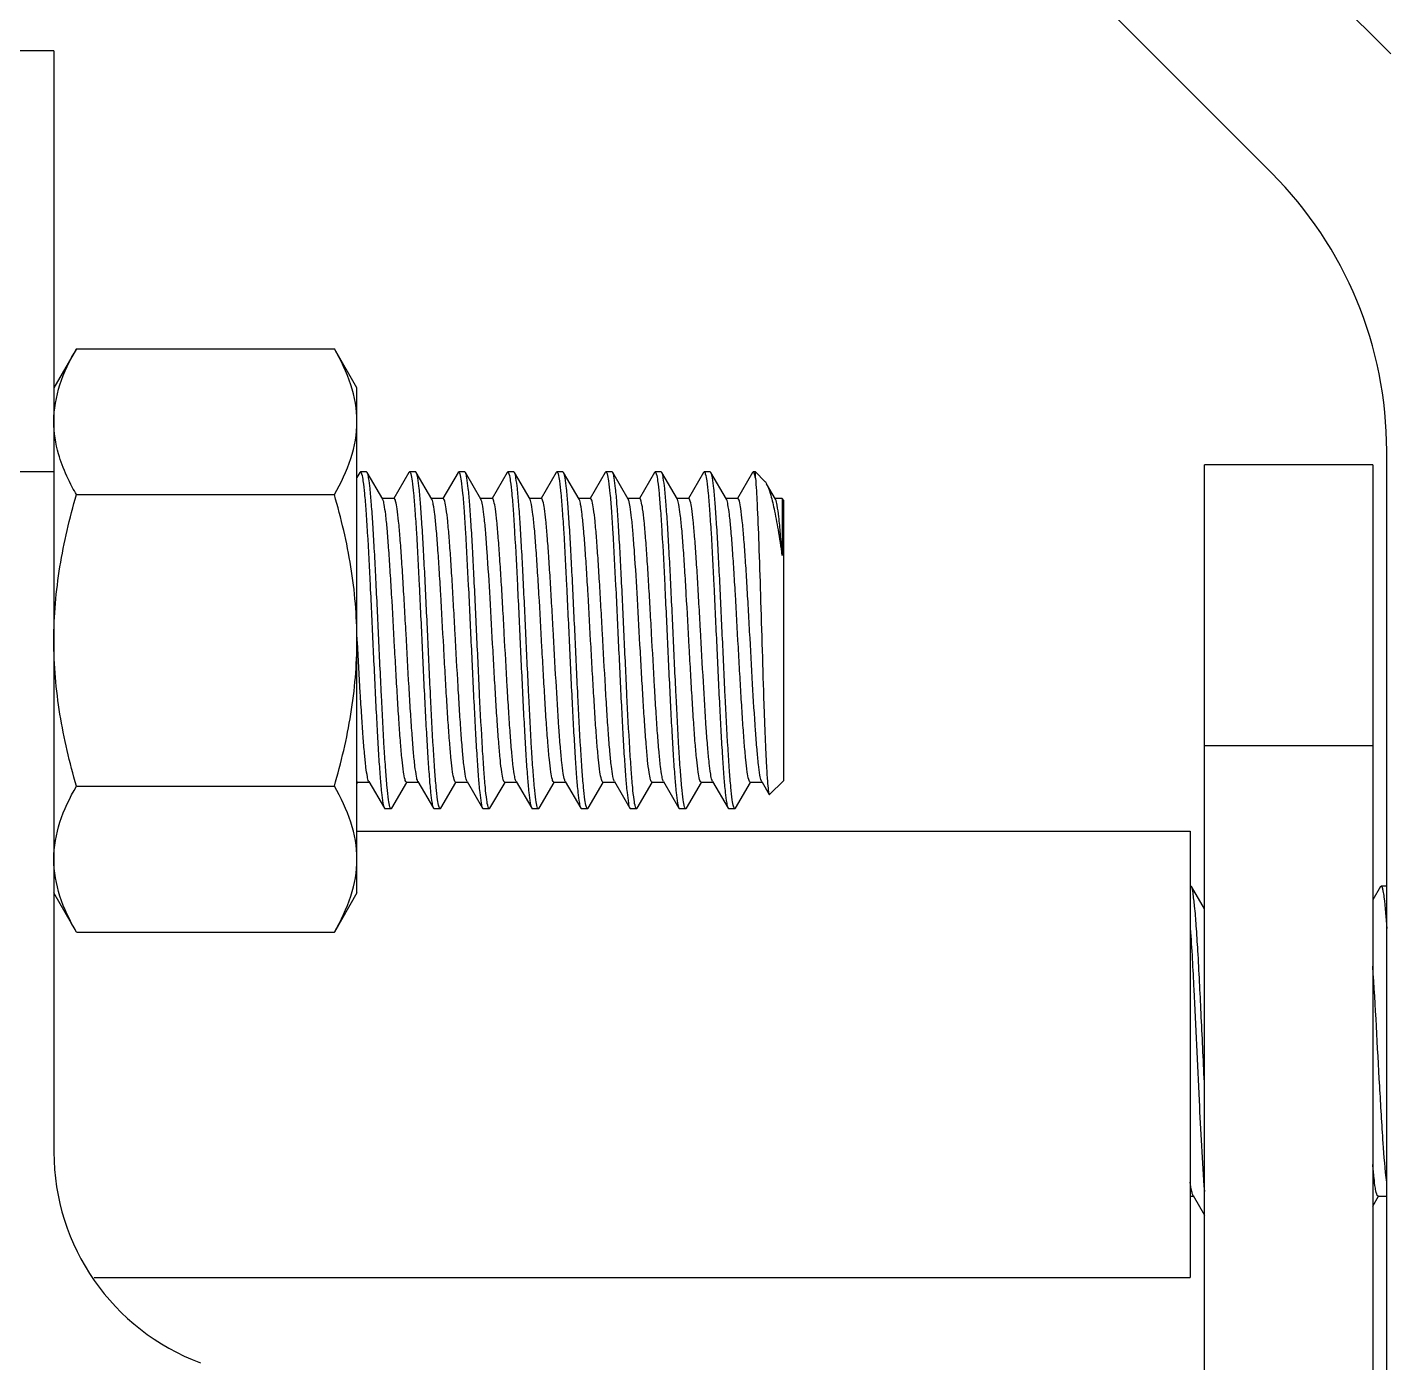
# Model space of a CAD drawing. Extents: x 1382187 to 1725648, y 860327 to 1571294.
# Drawn here: x 1532132 to 1532696, y 1211071 to 1211624 of the extents above; entities that cross this region are included whole.
import ezdxf

# ---------------------------------------------------------------- set-up
doc = ezdxf.new("R2010")
doc.units = 0
doc.header["$LTSCALE"] = 1000
doc.header["$MEASUREMENT"] = 0

msp = doc.modelspace()

# ---------------------------------------------------------------- linework, layer by layer
at = {"linetype": 'Continuous'}
for p, q in [((1532400.28, 1211909.17), (1532696.48, 1211612.96)), ((1532647.2, 1211563.68), (1532350.99, 1211859.89)), ((1532143.07, 1211614.22), (1532073.38, 1211614.22)), ((1532143.07, 1211614.22), (1532143.07, 1211158.53)), ((1532152.41, 1211490.97), (1532143.07, 1211474.8)), ((1532152.41, 1211490.97), (1532259.19, 1211490.97)), ((1532268.53, 1211474.8), (1532259.19, 1211490.97)), ((1532268.53, 1211265.76), (1532268.53, 1211474.8)), ((1532694.83, 1210955.01), (1532694.83, 1211448.69)), ((1532143.07, 1211439.98), (1532073.38, 1211439.98)), ((1532269.71, 1211439.75), (1532268.53, 1211437.7)), ((1532269.71, 1211439.75), (1532269.97, 1211439.98)), ((1532272.51, 1211439.98), (1532269.97, 1211439.98)), ((1532272.51, 1211439.98), (1532269.97, 1211439.98)), ((1532269.97, 1211439.98), (1532270.01, 1211439.97)), ((1532272.77, 1211439.75), (1532272.51, 1211439.98)), ((1532279.19, 1211428.68), (1532272.77, 1211439.75)), ((1532290.04, 1211439.75), (1532283.81, 1211429.01)), ((1532290.04, 1211439.75), (1532290.3, 1211439.98)), ((1532292.84, 1211439.98), (1532290.3, 1211439.98)), ((1532292.84, 1211439.98), (1532290.3, 1211439.98)), ((1532290.3, 1211439.98), (1532290.34, 1211439.97)), ((1532293.1, 1211439.75), (1532292.84, 1211439.98)), ((1532299.52, 1211428.68), (1532293.1, 1211439.75)), ((1532310.37, 1211439.75), (1532304.14, 1211429.01)), ((1532310.37, 1211439.75), (1532310.63, 1211439.98)), ((1532313.17, 1211439.98), (1532310.63, 1211439.98)), ((1532313.17, 1211439.98), (1532310.63, 1211439.98)), ((1532310.63, 1211439.98), (1532310.67, 1211439.97)), ((1532313.43, 1211439.75), (1532313.17, 1211439.98)), ((1532319.85, 1211428.68), (1532313.43, 1211439.75)), ((1532330.7, 1211439.75), (1532324.47, 1211429.01)), ((1532330.7, 1211439.75), (1532330.96, 1211439.98)), ((1532333.5, 1211439.98), (1532330.96, 1211439.98)), ((1532333.5, 1211439.98), (1532330.96, 1211439.98)), ((1532330.96, 1211439.98), (1532330.99, 1211439.97)), ((1532333.76, 1211439.75), (1532333.5, 1211439.98)), ((1532340.18, 1211428.68), (1532333.76, 1211439.75)), ((1532351.02, 1211439.75), (1532344.8, 1211429.01)), ((1532351.02, 1211439.75), (1532351.28, 1211439.98)), ((1532353.82, 1211439.98), (1532351.28, 1211439.98)), ((1532353.82, 1211439.98), (1532351.28, 1211439.98)), ((1532351.28, 1211439.98), (1532351.32, 1211439.97)), ((1532354.08, 1211439.75), (1532353.82, 1211439.98)), ((1532360.5, 1211428.68), (1532354.08, 1211439.75)), ((1532371.35, 1211439.75), (1532365.12, 1211429.01)), ((1532371.35, 1211439.75), (1532371.61, 1211439.98)), ((1532374.15, 1211439.98), (1532371.61, 1211439.98)), ((1532374.15, 1211439.98), (1532371.61, 1211439.98)), ((1532371.61, 1211439.98), (1532371.65, 1211439.97)), ((1532374.41, 1211439.75), (1532374.15, 1211439.98)), ((1532380.83, 1211428.68), (1532374.41, 1211439.75)), ((1532391.68, 1211439.75), (1532385.45, 1211429.01)), ((1532391.68, 1211439.75), (1532391.94, 1211439.98)), ((1532394.48, 1211439.98), (1532391.94, 1211439.98)), ((1532394.48, 1211439.98), (1532391.94, 1211439.98)), ((1532391.94, 1211439.98), (1532391.98, 1211439.97)), ((1532394.74, 1211439.75), (1532394.48, 1211439.98)), ((1532401.16, 1211428.68), (1532394.74, 1211439.75)), ((1532412.01, 1211439.75), (1532405.78, 1211429.01)), ((1532412.01, 1211439.75), (1532412.27, 1211439.98)), ((1532414.81, 1211439.98), (1532412.27, 1211439.98)), ((1532414.81, 1211439.98), (1532412.27, 1211439.98)), ((1532412.27, 1211439.98), (1532412.31, 1211439.97)), ((1532415.07, 1211439.75), (1532414.81, 1211439.98)), ((1532421.49, 1211428.68), (1532415.07, 1211439.75)), ((1532432.34, 1211439.75), (1532426.11, 1211429.01)), ((1532432.6, 1211439.98), (1532432.34, 1211439.75)), ((1532433.47, 1211439.98), (1532432.6, 1211439.98)), ((1532437.41, 1211436.04), (1532433.47, 1211439.98)), ((1532433.47, 1211437.43), (1532433.47, 1211439.98)), ((1532619.33, 1210685.88), (1532619.33, 1211442.88)), ((1532689.02, 1211442.88), (1532619.33, 1211442.88)), ((1532689.02, 1211442.88), (1532689.02, 1210374.21)), ((1532441.82, 1211428.68), (1532438.07, 1211435.14)), ((1532152.41, 1211430.63), (1532259.19, 1211430.63)), ((1532283.93, 1211428.94), (1532279.04, 1211428.94)), ((1532304.26, 1211428.94), (1532299.37, 1211428.94)), ((1532324.58, 1211428.94), (1532319.69, 1211428.94)), ((1532320, 1211428.34), (1532319.85, 1211428.68)), ((1532344.91, 1211428.94), (1532340.02, 1211428.94)), ((1532365.24, 1211428.94), (1532360.35, 1211428.94)), ((1532385.57, 1211428.94), (1532380.68, 1211428.94)), ((1532381.02, 1211428.25), (1532380.83, 1211428.68)), ((1532405.9, 1211428.94), (1532401.01, 1211428.94)), ((1532426.22, 1211428.94), (1532421.33, 1211428.94)), ((1532444.51, 1211428.94), (1532441.66, 1211428.94)), ((1532445.09, 1211428.36), (1532444.51, 1211428.94)), ((1532444.51, 1211428.94), (1532444.51, 1211405.48)), ((1532445.09, 1211428.36), (1532445.09, 1211312.2)), ((1532268.68, 1211370.29), (1532268.53, 1211373.12)), ((1532268.72, 1211369.55), (1532268.68, 1211370.29)), ((1532689.02, 1211326.72), (1532619.33, 1211326.72)), ((1532152.41, 1211309.94), (1532259.19, 1211309.94)), ((1532268.53, 1211311.02), (1532268.83, 1211311.55)), ((1532268.72, 1211311.62), (1532273.61, 1211311.62)), ((1532273.46, 1211311.89), (1532279.88, 1211300.81)), ((1532282.94, 1211300.81), (1532289.16, 1211311.55)), ((1532289.05, 1211311.62), (1532293.94, 1211311.62)), ((1532293.78, 1211311.89), (1532300.2, 1211300.81)), ((1532303.26, 1211300.81), (1532309.49, 1211311.55)), ((1532309.38, 1211311.62), (1532314.27, 1211311.62)), ((1532314.11, 1211311.89), (1532320.53, 1211300.81)), ((1532323.59, 1211300.81), (1532329.82, 1211311.55)), ((1532329.7, 1211311.62), (1532334.59, 1211311.62)), ((1532334.44, 1211311.89), (1532340.86, 1211300.81)), ((1532343.92, 1211300.81), (1532350.15, 1211311.55)), ((1532350.03, 1211311.62), (1532354.92, 1211311.62)), ((1532354.77, 1211311.89), (1532361.19, 1211300.81)), ((1532364.25, 1211300.81), (1532370.47, 1211311.55)), ((1532370.36, 1211311.62), (1532375.25, 1211311.62)), ((1532375.1, 1211311.89), (1532381.52, 1211300.81)), ((1532384.58, 1211300.81), (1532390.8, 1211311.55)), ((1532390.69, 1211311.62), (1532395.58, 1211311.62)), ((1532395.42, 1211311.89), (1532401.84, 1211300.81)), ((1532404.9, 1211300.81), (1532411.13, 1211311.55)), ((1532411.02, 1211311.62), (1532415.91, 1211311.62)), ((1532415.75, 1211311.89), (1532415.57, 1211312.3)), ((1532415.75, 1211311.89), (1532422.17, 1211300.81)), ((1532425.23, 1211300.81), (1532431.46, 1211311.55)), ((1532431.34, 1211311.62), (1532436.23, 1211311.62)), ((1532436.08, 1211311.89), (1532435.98, 1211312.09)), ((1532436.08, 1211311.89), (1532436.23, 1211311.62)), ((1532436.23, 1211311.62), (1532439.18, 1211306.54)), ((1532445.09, 1211312.2), (1532439.36, 1211306.47)), ((1532439.18, 1211306.54), (1532439.36, 1211306.47)), ((1532279.88, 1211300.81), (1532280.14, 1211300.59)), ((1532282.68, 1211300.59), (1532280.14, 1211300.59)), ((1532282.68, 1211300.59), (1532280.14, 1211300.59)), ((1532282.68, 1211300.59), (1532282.64, 1211300.59)), ((1532282.94, 1211300.81), (1532282.68, 1211300.59)), ((1532300.2, 1211300.81), (1532300.46, 1211300.59)), ((1532303, 1211300.59), (1532300.46, 1211300.59)), ((1532303, 1211300.59), (1532300.46, 1211300.59)), ((1532303, 1211300.59), (1532302.97, 1211300.59)), ((1532303.26, 1211300.81), (1532303, 1211300.59)), ((1532320.53, 1211300.81), (1532320.79, 1211300.59)), ((1532323.33, 1211300.59), (1532320.79, 1211300.59)), ((1532323.33, 1211300.59), (1532320.79, 1211300.59)), ((1532323.33, 1211300.59), (1532323.29, 1211300.59)), ((1532323.59, 1211300.81), (1532323.33, 1211300.59)), ((1532340.86, 1211300.81), (1532341.12, 1211300.59)), ((1532343.66, 1211300.59), (1532341.12, 1211300.59)), ((1532343.66, 1211300.59), (1532341.12, 1211300.59)), ((1532343.66, 1211300.59), (1532343.62, 1211300.59)), ((1532343.92, 1211300.81), (1532343.66, 1211300.59)), ((1532361.19, 1211300.81), (1532361.45, 1211300.59)), ((1532363.99, 1211300.59), (1532361.45, 1211300.59)), ((1532363.99, 1211300.59), (1532361.45, 1211300.59)), ((1532363.99, 1211300.59), (1532363.95, 1211300.59)), ((1532364.25, 1211300.81), (1532363.99, 1211300.59)), ((1532381.52, 1211300.81), (1532381.78, 1211300.59)), ((1532384.32, 1211300.59), (1532381.78, 1211300.59)), ((1532384.32, 1211300.59), (1532381.78, 1211300.59)), ((1532384.32, 1211300.59), (1532384.28, 1211300.59)), ((1532384.58, 1211300.81), (1532384.32, 1211300.59)), ((1532401.84, 1211300.81), (1532402.1, 1211300.59)), ((1532404.64, 1211300.59), (1532402.1, 1211300.59)), ((1532404.64, 1211300.59), (1532402.1, 1211300.59)), ((1532404.64, 1211300.59), (1532404.61, 1211300.59)), ((1532404.9, 1211300.81), (1532404.64, 1211300.59)), ((1532422.17, 1211300.81), (1532422.43, 1211300.59)), ((1532424.97, 1211300.59), (1532422.43, 1211300.59)), ((1532424.97, 1211300.59), (1532422.43, 1211300.59)), ((1532424.97, 1211300.59), (1532424.93, 1211300.59)), ((1532425.23, 1211300.81), (1532424.97, 1211300.59)), ((1532268.53, 1211291.29), (1532613.52, 1211291.29)), ((1532613.52, 1211291.29), (1532613.52, 1211106.6)), ((1532152.41, 1211249.59), (1532143.07, 1211265.76)), ((1532268.53, 1211265.76), (1532259.19, 1211249.59)), ((1532613.97, 1211268.42), (1532613.71, 1211268.64)), ((1532619.33, 1211259.18), (1532613.97, 1211268.42)), ((1532692.23, 1211268.42), (1532689.02, 1211262.89)), ((1532692.23, 1211268.42), (1532692.48, 1211268.64)), ((1532695.03, 1211268.64), (1532692.48, 1211268.64)), ((1532695.03, 1211268.64), (1532692.48, 1211268.64)), ((1532152.41, 1211249.59), (1532259.19, 1211249.59)), ((1532613.52, 1211140.28), (1532614.97, 1211140.28)), ((1532614.66, 1211140.55), (1532619.33, 1211132.49)), ((1532689.02, 1211136.21), (1532691.39, 1211140.28)), ((1532691.23, 1211140.28), (1532694.83, 1211140.28)), ((1532159.76, 1211106.6), (1532613.52, 1211106.6))]:
    msp.add_line(p, q, dxfattribs=at)
for centre, radius, start, end in [((1532532.21, 1211448.69), 162.62, 0, 45), ((1532236, 1211158.53), 162.62, 180, 249.6825), ((1532236, 1211158.53), 92.93, 180, 249.6825)]:
    msp.add_arc(centre, radius, start, end, dxfattribs=at)
for points, knots in [([(1532143.07, 1211460.8), (1532143.07, 1211465.95), (1532145, 1211476.61), (1532149.67, 1211486.23), (1532152.41, 1211490.97)], [0, 0, 0, 0, 0.485069, 1, 1, 1, 1]), ([(1532268.53, 1211460.8), (1532268.53, 1211465.95), (1532266.6, 1211476.61), (1532261.92, 1211486.23), (1532259.19, 1211490.97)], [0, 0, 0, 0, 0.485069, 1, 1, 1, 1]), ([(1532146.47, 1211443), (1532145.93, 1211444.46), (1532144.02, 1211450.2), (1532143.07, 1211456.29), (1532143.07, 1211460.8)], [0, 0, 0, 0, 0.255881, 1, 1, 1, 1]), ([(1532259.19, 1211430.63), (1532261.92, 1211435.36), (1532266.6, 1211444.99), (1532268.53, 1211455.65), (1532268.53, 1211460.8)], [0, 0, 0, 0, 0.514931, 1, 1, 1, 1]), ([(1532152.41, 1211430.63), (1532151.82, 1211431.64), (1532149.6, 1211435.64), (1532147.66, 1211439.81), (1532146.47, 1211443)], [0, 0, 0, 0, 0.255395, 1, 1, 1, 1]), ([(1532270.01, 1211439.97), (1532270.05, 1211439.96), (1532270.29, 1211439.78), (1532270.37, 1211439.47), (1532270.44, 1211439.23)], [0, 0, 0, 0, 0.14607, 1, 1, 1, 1]), ([(1532270.44, 1211439.23), (1532270.75, 1211438.27), (1532271.15, 1211435.53), (1532271.72, 1211430.43), (1532272.27, 1211423.32), (1532273.1, 1211410.61), (1532274.05, 1211391.97), (1532275.15, 1211368.08), (1532276.1, 1211347.8), (1532276.9, 1211332.53), (1532277.46, 1211322.7), (1532278.05, 1211314.46), (1532278.56, 1211308.02), (1532279.18, 1211303.73), (1532279.5, 1211301.46), (1532279.88, 1211300.81)], [0, 0, 0, 0, 0.021893, 0.059338, 0.11121, 0.175832, 0.33449, 0.514559, 0.692469, 0.77323, 0.844901, 0.90513, 0.951948, 0.983856, 1, 1, 1, 1]), ([(1532282.2, 1211301.33), (1532281.9, 1211302.29), (1532281.5, 1211305.02), (1532280.93, 1211310.13), (1532280.38, 1211317.23), (1532279.55, 1211329.94), (1532278.6, 1211348.58), (1532277.49, 1211372.47), (1532276.55, 1211392.76), (1532275.75, 1211408.03), (1532275.18, 1211417.86), (1532274.6, 1211426.1), (1532274.08, 1211432.54), (1532273.47, 1211436.83), (1532273.15, 1211439.11), (1532272.77, 1211439.75)], [0, 0, 0, 0, 0.02187, 0.059297, 0.111154, 0.175764, 0.334422, 0.514507, 0.692435, 0.773208, 0.844889, 0.905123, 0.951944, 0.983855, 1, 1, 1, 1]), ([(1532290.34, 1211439.97), (1532290.38, 1211439.96), (1532290.62, 1211439.78), (1532290.69, 1211439.48), (1532290.77, 1211439.24)], [0, 0, 0, 0, 0.146483, 1, 1, 1, 1]), ([(1532290.77, 1211439.24), (1532291.08, 1211438.28), (1532291.48, 1211435.55), (1532292.05, 1211430.45), (1532292.6, 1211423.35), (1532293.42, 1211410.64), (1532294.37, 1211392), (1532295.48, 1211368.11), (1532296.42, 1211347.82), (1532297.22, 1211332.54), (1532297.79, 1211322.71), (1532298.38, 1211314.47), (1532298.89, 1211308.03), (1532299.51, 1211303.73), (1532299.83, 1211301.46), (1532300.2, 1211300.81)], [0, 0, 0, 0, 0.021833, 0.05923, 0.111064, 0.175659, 0.33431, 0.514413, 0.692368, 0.773157, 0.844855, 0.905103, 0.951934, 0.983852, 1, 1, 1, 1]), ([(1532302.53, 1211301.33), (1532302.22, 1211302.29), (1532301.82, 1211305.03), (1532301.25, 1211310.13), (1532300.7, 1211317.24), (1532299.88, 1211329.95), (1532298.93, 1211348.59), (1532297.82, 1211372.48), (1532296.88, 1211392.76), (1532296.08, 1211408.03), (1532295.51, 1211417.86), (1532294.93, 1211426.1), (1532294.41, 1211432.54), (1532293.8, 1211436.83), (1532293.47, 1211439.11), (1532293.1, 1211439.75)], [0, 0, 0, 0, 0.02189, 0.059333, 0.111204, 0.175825, 0.334482, 0.514553, 0.692464, 0.773225, 0.844897, 0.905128, 0.951947, 0.983856, 1, 1, 1, 1]), ([(1532310.67, 1211439.97), (1532310.71, 1211439.96), (1532310.94, 1211439.78), (1532311.02, 1211439.49), (1532311.09, 1211439.26)], [0, 0, 0, 0, 0.14739, 1, 1, 1, 1]), ([(1532311.09, 1211439.26), (1532311.4, 1211438.3), (1532311.8, 1211435.58), (1532312.37, 1211430.5), (1532312.92, 1211423.4), (1532313.75, 1211410.71), (1532314.7, 1211392.06), (1532315.81, 1211368.16), (1532316.75, 1211347.86), (1532317.55, 1211332.58), (1532318.12, 1211322.73), (1532318.7, 1211314.48), (1532319.22, 1211308.03), (1532319.83, 1211303.73), (1532320.16, 1211301.46), (1532320.53, 1211300.81)], [0, 0, 0, 0, 0.021699, 0.058987, 0.110742, 0.175283, 0.333897, 0.514056, 0.692114, 0.772961, 0.844719, 0.905022, 0.951896, 0.98384, 1, 1, 1, 1]), ([(1532322.86, 1211301.32), (1532322.55, 1211302.28), (1532322.15, 1211305.02), (1532321.58, 1211310.11), (1532321.03, 1211317.22), (1532320.21, 1211329.92), (1532319.26, 1211348.57), (1532318.15, 1211372.46), (1532317.21, 1211392.75), (1532316.41, 1211408.02), (1532315.84, 1211417.85), (1532315.26, 1211426.09), (1532314.74, 1211432.53), (1532314.12, 1211436.83), (1532313.8, 1211439.11), (1532313.43, 1211439.75)], [0, 0, 0, 0, 0.021836, 0.059237, 0.111077, 0.175677, 0.334321, 0.514424, 0.692372, 0.773156, 0.844853, 0.905103, 0.951936, 0.983852, 1, 1, 1, 1]), ([(1532330.99, 1211439.97), (1532331.04, 1211439.96), (1532331.28, 1211439.78), (1532331.35, 1211439.47), (1532331.43, 1211439.23)], [0, 0, 0, 0, 0.146196, 1, 1, 1, 1]), ([(1532331.43, 1211439.23), (1532331.74, 1211438.27), (1532332.14, 1211435.54), (1532332.71, 1211430.43), (1532333.26, 1211423.33), (1532334.08, 1211410.62), (1532335.03, 1211391.98), (1532336.14, 1211368.09), (1532337.08, 1211347.8), (1532337.88, 1211332.54), (1532338.45, 1211322.71), (1532339.03, 1211314.46), (1532339.55, 1211308.03), (1532340.16, 1211303.73), (1532340.49, 1211301.46), (1532340.86, 1211300.81)], [0, 0, 0, 0, 0.021874, 0.059306, 0.111169, 0.175785, 0.334437, 0.514518, 0.69244, 0.773206, 0.844885, 0.905122, 0.951944, 0.983855, 1, 1, 1, 1]), ([(1532343.19, 1211301.31), (1532342.88, 1211302.27), (1532342.49, 1211304.99), (1532341.92, 1211310.07), (1532341.37, 1211317.17), (1532340.54, 1211329.87), (1532339.59, 1211348.52), (1532338.48, 1211372.41), (1532337.54, 1211392.71), (1532336.74, 1211407.99), (1532336.17, 1211417.83), (1532335.58, 1211426.08), (1532335.07, 1211432.53), (1532334.45, 1211436.83), (1532334.13, 1211439.1), (1532333.76, 1211439.75)], [0, 0, 0, 0, 0.021728, 0.059039, 0.110811, 0.175364, 0.333989, 0.514137, 0.692171, 0.773007, 0.844751, 0.905041, 0.951904, 0.983842, 1, 1, 1, 1]), ([(1532351.32, 1211439.97), (1532351.36, 1211439.96), (1532351.61, 1211439.78), (1532351.68, 1211439.47), (1532351.76, 1211439.23)], [0, 0, 0, 0, 0.146015, 1, 1, 1, 1]), ([(1532351.76, 1211439.23), (1532352.06, 1211438.27), (1532352.46, 1211435.53), (1532353.03, 1211430.42), (1532353.58, 1211423.31), (1532354.41, 1211410.61), (1532355.36, 1211391.96), (1532356.47, 1211368.08), (1532357.41, 1211347.8), (1532358.21, 1211332.53), (1532358.78, 1211322.7), (1532359.36, 1211314.46), (1532359.88, 1211308.02), (1532360.49, 1211303.73), (1532360.81, 1211301.46), (1532361.19, 1211300.81)], [0, 0, 0, 0, 0.021902, 0.059353, 0.11123, 0.175855, 0.334516, 0.514581, 0.692484, 0.773243, 0.844911, 0.905136, 0.951951, 0.983857, 1, 1, 1, 1]), ([(1532363.52, 1211301.33), (1532363.21, 1211302.29), (1532362.81, 1211305.03), (1532362.24, 1211310.13), (1532361.69, 1211317.24), (1532360.86, 1211329.95), (1532359.91, 1211348.59), (1532358.81, 1211372.48), (1532357.86, 1211392.76), (1532357.06, 1211408.03), (1532356.5, 1211417.86), (1532355.91, 1211426.1), (1532355.4, 1211432.54), (1532354.78, 1211436.83), (1532354.46, 1211439.11), (1532354.08, 1211439.75)], [0, 0, 0, 0, 0.021885, 0.059324, 0.11119, 0.175807, 0.334466, 0.514541, 0.692458, 0.773225, 0.8449, 0.90513, 0.951948, 0.983856, 1, 1, 1, 1]), ([(1532371.65, 1211439.97), (1532371.69, 1211439.96), (1532371.93, 1211439.78), (1532372.01, 1211439.48), (1532372.08, 1211439.25)], [0, 0, 0, 0, 0.146759, 1, 1, 1, 1]), ([(1532372.08, 1211439.25), (1532372.39, 1211438.29), (1532372.79, 1211435.56), (1532373.36, 1211430.46), (1532373.91, 1211423.36), (1532374.73, 1211410.66), (1532375.69, 1211392.02), (1532376.79, 1211368.12), (1532377.74, 1211347.83), (1532378.53, 1211332.55), (1532379.1, 1211322.72), (1532379.69, 1211314.47), (1532380.2, 1211308.03), (1532380.82, 1211303.73), (1532381.14, 1211301.46), (1532381.52, 1211300.81)], [0, 0, 0, 0, 0.021792, 0.059156, 0.110966, 0.175545, 0.334187, 0.514308, 0.692293, 0.7731, 0.844815, 0.905079, 0.951923, 0.983848, 1, 1, 1, 1]), ([(1532383.84, 1211301.33), (1532383.54, 1211302.29), (1532383.14, 1211305.03), (1532382.57, 1211310.13), (1532382.02, 1211317.24), (1532381.19, 1211329.94), (1532380.24, 1211348.59), (1532379.13, 1211372.47), (1532378.19, 1211392.76), (1532377.39, 1211408.03), (1532376.82, 1211417.86), (1532376.24, 1211426.1), (1532375.72, 1211432.54), (1532375.11, 1211436.83), (1532374.79, 1211439.11), (1532374.41, 1211439.75)], [0, 0, 0, 0, 0.021878, 0.059312, 0.111177, 0.175794, 0.334448, 0.514526, 0.692445, 0.773211, 0.844888, 0.905123, 0.951945, 0.983855, 1, 1, 1, 1]), ([(1532391.98, 1211439.97), (1532392.02, 1211439.96), (1532392.26, 1211439.78), (1532392.33, 1211439.48), (1532392.41, 1211439.25)], [0, 0, 0, 0, 0.146768, 1, 1, 1, 1]), ([(1532392.41, 1211439.25), (1532392.72, 1211438.29), (1532393.12, 1211435.56), (1532393.69, 1211430.46), (1532394.24, 1211423.36), (1532395.06, 1211410.66), (1532396.01, 1211392.02), (1532397.12, 1211368.12), (1532398.06, 1211347.83), (1532398.86, 1211332.55), (1532399.43, 1211322.72), (1532400.02, 1211314.47), (1532400.53, 1211308.03), (1532401.15, 1211303.73), (1532401.47, 1211301.46), (1532401.84, 1211300.81)], [0, 0, 0, 0, 0.021791, 0.059155, 0.110967, 0.175548, 0.334182, 0.514304, 0.692288, 0.773093, 0.844809, 0.905077, 0.951923, 0.983848, 1, 1, 1, 1]), ([(1532404.18, 1211301.31), (1532403.87, 1211302.27), (1532403.47, 1211305), (1532402.9, 1211310.09), (1532402.35, 1211317.19), (1532401.52, 1211329.89), (1532400.57, 1211348.53), (1532399.46, 1211372.43), (1532398.52, 1211392.72), (1532397.72, 1211408), (1532397.15, 1211417.84), (1532396.57, 1211426.09), (1532396.05, 1211432.53), (1532395.44, 1211436.83), (1532395.11, 1211439.11), (1532394.74, 1211439.75)], [0, 0, 0, 0, 0.021768, 0.059112, 0.11091, 0.17548, 0.33411, 0.514241, 0.692243, 0.773059, 0.844786, 0.905063, 0.951916, 0.983846, 1, 1, 1, 1]), ([(1532412.31, 1211439.97), (1532412.35, 1211439.96), (1532412.59, 1211439.78), (1532412.66, 1211439.47), (1532412.74, 1211439.23)], [0, 0, 0, 0, 0.146155, 1, 1, 1, 1]), ([(1532412.74, 1211439.23), (1532413.05, 1211438.27), (1532413.45, 1211435.54), (1532414.02, 1211430.43), (1532414.57, 1211423.32), (1532415.39, 1211410.62), (1532416.34, 1211391.97), (1532417.45, 1211368.09), (1532418.39, 1211347.8), (1532419.19, 1211332.54), (1532419.76, 1211322.7), (1532420.34, 1211314.46), (1532420.86, 1211308.03), (1532421.48, 1211303.73), (1532421.8, 1211301.46), (1532422.17, 1211300.81)], [0, 0, 0, 0, 0.02188, 0.059316, 0.111182, 0.1758, 0.334454, 0.51453, 0.692448, 0.773213, 0.844889, 0.905123, 0.951945, 0.983855, 1, 1, 1, 1]), ([(1532424.5, 1211301.31), (1532424.2, 1211302.27), (1532423.8, 1211305), (1532423.23, 1211310.09), (1532422.68, 1211317.19), (1532421.85, 1211329.89), (1532420.9, 1211348.53), (1532419.79, 1211372.43), (1532418.85, 1211392.72), (1532418.05, 1211408), (1532417.48, 1211417.84), (1532416.9, 1211426.09), (1532416.38, 1211432.53), (1532415.76, 1211436.83), (1532415.44, 1211439.11), (1532415.07, 1211439.75)], [0, 0, 0, 0, 0.021766, 0.059108, 0.110903, 0.175472, 0.334108, 0.51424, 0.692244, 0.773062, 0.844789, 0.905064, 0.951915, 0.983846, 1, 1, 1, 1]), ([(1532432.84, 1211439.77), (1532432.81, 1211439.83), (1532432.75, 1211439.92), (1532432.64, 1211439.98), (1532432.6, 1211439.98)], [0, 0, 0, 0, 0.595459, 1, 1, 1, 1]), ([(1532433.47, 1211437.43), (1532433.42, 1211437.71), (1532433.26, 1211438.5), (1532433.12, 1211439.32), (1532432.84, 1211439.77)], [0, 0, 0, 0, 0.346578, 1, 1, 1, 1]), ([(1532433.47, 1211437.43), (1532433.82, 1211433.96), (1532434.28, 1211424.91), (1532434.94, 1211408.83), (1532435.58, 1211388.54), (1532436.25, 1211366.38), (1532436.83, 1211347.9), (1532437.32, 1211334.18), (1532437.67, 1211325.44), (1532438.04, 1211318.18), (1532438.33, 1211312.56), (1532438.78, 1211308.94), (1532438.89, 1211307.04), (1532439.18, 1211306.54)], [0, 0, 0, 0, 0.079873, 0.207357, 0.368394, 0.544526, 0.714953, 0.791458, 0.858883, 0.915067, 0.958179, 0.986787, 1, 1, 1, 1]), ([(1532438.07, 1211435.14), (1532438.77, 1211433.92), (1532439.92, 1211430.45), (1532441.42, 1211424.07), (1532442.98, 1211415.47), (1532443.98, 1211409.02), (1532444.51, 1211405.48)], [0, 0, 0, 0, 0.139011, 0.356589, 0.647179, 1, 1, 1, 1]), ([(1532143.07, 1211370.28), (1532143.07, 1211380.48), (1532144.85, 1211400.92), (1532149.58, 1211420.82), (1532152.41, 1211430.63)], [0, 0, 0, 0, 0.499896, 1, 1, 1, 1]), ([(1532268.53, 1211370.28), (1532268.53, 1211380.48), (1532266.74, 1211400.92), (1532262.02, 1211420.82), (1532259.19, 1211430.63)], [0, 0, 0, 0, 0.499896, 1, 1, 1, 1]), ([(1532289.05, 1211311.62), (1532288.91, 1211311.62), (1532288.62, 1211312.04), (1532288.21, 1211313.38), (1532287.67, 1211316.49), (1532287.12, 1211321.5), (1532286.52, 1211328.34), (1532285.93, 1211336.66), (1532285.33, 1211346.2), (1532284.72, 1211356.62), (1532283.92, 1211371.14), (1532283.13, 1211385.52), (1532282.3, 1211399.26), (1532281.71, 1211408.24), (1532281.1, 1211415.83), (1532280.55, 1211421.82), (1532279.93, 1211425.88), (1532279.56, 1211428.04), (1532279.19, 1211428.68)], [0, 0, 0, 0, 0.003456, 0.010692, 0.037889, 0.081613, 0.140406, 0.212192, 0.2944, 0.384075, 0.477989, 0.664972, 0.751304, 0.828651, 0.894236, 0.945722, 0.981321, 1, 1, 1, 1]), ([(1532293.78, 1211311.89), (1532293.42, 1211312.52), (1532293.05, 1211314.68), (1532292.43, 1211318.74), (1532291.87, 1211324.73), (1532291.27, 1211332.32), (1532290.67, 1211341.3), (1532289.84, 1211355.04), (1532289.06, 1211369.43), (1532288.25, 1211383.95), (1532287.65, 1211394.36), (1532287.05, 1211403.9), (1532286.45, 1211412.22), (1532285.86, 1211419.06), (1532285.3, 1211424.07), (1532284.76, 1211427.18), (1532284.36, 1211428.52), (1532284.06, 1211428.94), (1532283.93, 1211428.94)], [0, 0, 0, 0, 0.01868, 0.054278, 0.105764, 0.171348, 0.248694, 0.335027, 0.52201, 0.615925, 0.705601, 0.787809, 0.859593, 0.918386, 0.962109, 0.989306, 0.996546, 1, 1, 1, 1]), ([(1532309.38, 1211311.62), (1532309.24, 1211311.62), (1532308.94, 1211312.04), (1532308.54, 1211313.38), (1532308, 1211316.49), (1532307.45, 1211321.5), (1532306.85, 1211328.34), (1532306.26, 1211336.66), (1532305.65, 1211346.2), (1532305.05, 1211356.62), (1532304.24, 1211371.14), (1532303.46, 1211385.52), (1532302.63, 1211399.26), (1532302.04, 1211408.24), (1532301.43, 1211415.83), (1532300.88, 1211421.82), (1532300.26, 1211425.88), (1532299.89, 1211428.04), (1532299.52, 1211428.68)], [0, 0, 0, 0, 0.003456, 0.010693, 0.037891, 0.081614, 0.140408, 0.212192, 0.2944, 0.384075, 0.47799, 0.664974, 0.751306, 0.828653, 0.894237, 0.945723, 0.981321, 1, 1, 1, 1]), ([(1532314.11, 1211311.89), (1532313.74, 1211312.52), (1532313.37, 1211314.68), (1532312.75, 1211318.74), (1532312.2, 1211324.73), (1532311.6, 1211332.32), (1532311, 1211341.3), (1532310.17, 1211355.04), (1532309.39, 1211369.43), (1532308.58, 1211383.95), (1532307.98, 1211394.36), (1532307.38, 1211403.9), (1532306.78, 1211412.22), (1532306.18, 1211419.06), (1532305.63, 1211424.07), (1532305.09, 1211427.18), (1532304.69, 1211428.52), (1532304.39, 1211428.94), (1532304.26, 1211428.94)], [0, 0, 0, 0, 0.018679, 0.054277, 0.105763, 0.171348, 0.248694, 0.335027, 0.52201, 0.615925, 0.7056, 0.787807, 0.859593, 0.918386, 0.96211, 0.989308, 0.996544, 1, 1, 1, 1]), ([(1532329.7, 1211311.62), (1532329.57, 1211311.62), (1532329.28, 1211312.02), (1532328.88, 1211313.33), (1532328.35, 1211316.34), (1532327.81, 1211321.21), (1532327.22, 1211327.85), (1532326.63, 1211335.95), (1532326.04, 1211345.26), (1532325.44, 1211355.44), (1532324.65, 1211369.72), (1532323.7, 1211387), (1532322.73, 1211403.29), (1532321.88, 1211414.43), (1532321.32, 1211420.67), (1532320.73, 1211425.13), (1532320.32, 1211427.52), (1532320, 1211428.34)], [0, 0, 0, 0, 0.003387, 0.010439, 0.0369, 0.079457, 0.136743, 0.2068, 0.287199, 0.375139, 0.467553, 0.652855, 0.817457, 0.884687, 0.938635, 0.97747, 1, 1, 1, 1]), ([(1532334.44, 1211311.89), (1532334.07, 1211312.52), (1532333.7, 1211314.68), (1532333.08, 1211318.74), (1532332.53, 1211324.73), (1532331.92, 1211332.32), (1532331.33, 1211341.3), (1532330.5, 1211355.04), (1532329.72, 1211369.43), (1532328.91, 1211383.95), (1532328.31, 1211394.36), (1532327.7, 1211403.9), (1532327.11, 1211412.22), (1532326.51, 1211419.06), (1532325.96, 1211424.07), (1532325.42, 1211427.18), (1532325.02, 1211428.52), (1532324.72, 1211428.94), (1532324.58, 1211428.94)], [0, 0, 0, 0, 0.01868, 0.054279, 0.105765, 0.17135, 0.248697, 0.335029, 0.522011, 0.615926, 0.705601, 0.787809, 0.859595, 0.918388, 0.962111, 0.989308, 0.996545, 1, 1, 1, 1]), ([(1532350.03, 1211311.62), (1532349.9, 1211311.62), (1532349.6, 1211312.04), (1532349.2, 1211313.38), (1532348.66, 1211316.49), (1532348.1, 1211321.5), (1532347.51, 1211328.34), (1532346.91, 1211336.66), (1532346.31, 1211346.2), (1532345.71, 1211356.62), (1532344.9, 1211371.14), (1532344.12, 1211385.52), (1532343.29, 1211399.26), (1532342.69, 1211408.24), (1532342.09, 1211415.83), (1532341.53, 1211421.82), (1532340.91, 1211425.88), (1532340.54, 1211428.04), (1532340.18, 1211428.68)], [0, 0, 0, 0, 0.003455, 0.010692, 0.037889, 0.081612, 0.140406, 0.212191, 0.294399, 0.384075, 0.477989, 0.664972, 0.751304, 0.82865, 0.894235, 0.945722, 0.981321, 1, 1, 1, 1]), ([(1532354.55, 1211312.39), (1532354.25, 1211313.29), (1532353.83, 1211315.78), (1532353.25, 1211320.39), (1532352.68, 1211326.73), (1532351.85, 1211337.94), (1532350.87, 1211354.22), (1532349.93, 1211371.43), (1532349.14, 1211385.61), (1532348.55, 1211395.7), (1532347.96, 1211404.91), (1532347.38, 1211412.92), (1532346.8, 1211419.48), (1532346.26, 1211424.28), (1532345.73, 1211427.25), (1532345.33, 1211428.55), (1532345.04, 1211428.94), (1532344.91, 1211428.94)], [0, 0, 0, 0, 0.024104, 0.064245, 0.119183, 0.187069, 0.352029, 0.536643, 0.62845, 0.715691, 0.795361, 0.864724, 0.921406, 0.963495, 0.989662, 0.996639, 1, 1, 1, 1]), ([(1532370.36, 1211311.62), (1532370.22, 1211311.62), (1532369.93, 1211312.04), (1532369.53, 1211313.38), (1532368.99, 1211316.49), (1532368.43, 1211321.5), (1532367.83, 1211328.34), (1532367.24, 1211336.66), (1532366.64, 1211346.2), (1532366.03, 1211356.62), (1532365.23, 1211371.14), (1532364.44, 1211385.52), (1532363.62, 1211399.26), (1532363.02, 1211408.24), (1532362.41, 1211415.83), (1532361.86, 1211421.82), (1532361.24, 1211425.88), (1532360.87, 1211428.04), (1532360.5, 1211428.68)], [0, 0, 0, 0, 0.003456, 0.010693, 0.037891, 0.081614, 0.140408, 0.212193, 0.2944, 0.384075, 0.47799, 0.664974, 0.751306, 0.828653, 0.894237, 0.945723, 0.981321, 1, 1, 1, 1]), ([(1532375.1, 1211311.89), (1532374.73, 1211312.52), (1532374.36, 1211314.68), (1532373.74, 1211318.74), (1532373.19, 1211324.73), (1532372.58, 1211332.32), (1532371.98, 1211341.3), (1532371.16, 1211355.04), (1532370.37, 1211369.43), (1532369.57, 1211383.95), (1532368.96, 1211394.36), (1532368.36, 1211403.9), (1532367.77, 1211412.22), (1532367.17, 1211419.06), (1532366.61, 1211424.07), (1532366.07, 1211427.18), (1532365.67, 1211428.52), (1532365.38, 1211428.94), (1532365.24, 1211428.94)], [0, 0, 0, 0, 0.018679, 0.054277, 0.105763, 0.171347, 0.248694, 0.335027, 0.52201, 0.615925, 0.7056, 0.787807, 0.859592, 0.918386, 0.962109, 0.989307, 0.996544, 1, 1, 1, 1]), ([(1532390.69, 1211311.62), (1532390.56, 1211311.62), (1532390.26, 1211312.02), (1532389.87, 1211313.32), (1532389.34, 1211316.31), (1532388.8, 1211321.14), (1532388.21, 1211327.74), (1532387.63, 1211335.79), (1532387.04, 1211345.05), (1532386.44, 1211355.18), (1532385.65, 1211369.41), (1532384.71, 1211386.65), (1532383.73, 1211402.94), (1532382.89, 1211414.11), (1532382.33, 1211420.41), (1532381.75, 1211424.95), (1532381.33, 1211427.39), (1532381.02, 1211428.25)], [0, 0, 0, 0, 0.003373, 0.010385, 0.036689, 0.078996, 0.13596, 0.205646, 0.285655, 0.373222, 0.465313, 0.650248, 0.815042, 0.882623, 0.937099, 0.976631, 1, 1, 1, 1]), ([(1532395.42, 1211311.89), (1532395.06, 1211312.52), (1532394.69, 1211314.68), (1532394.07, 1211318.74), (1532393.51, 1211324.73), (1532392.91, 1211332.32), (1532392.31, 1211341.3), (1532391.48, 1211355.04), (1532390.7, 1211369.43), (1532389.89, 1211383.95), (1532389.29, 1211394.36), (1532388.69, 1211403.9), (1532388.09, 1211412.22), (1532387.5, 1211419.06), (1532386.94, 1211424.07), (1532386.4, 1211427.18), (1532386, 1211428.52), (1532385.7, 1211428.94), (1532385.57, 1211428.94)], [0, 0, 0, 0, 0.01868, 0.054279, 0.105765, 0.17135, 0.248697, 0.335029, 0.522011, 0.615925, 0.705601, 0.787809, 0.859595, 0.918388, 0.962111, 0.989308, 0.996545, 1, 1, 1, 1]), ([(1532411.02, 1211311.62), (1532410.88, 1211311.62), (1532410.58, 1211312.04), (1532410.18, 1211313.38), (1532409.64, 1211316.49), (1532409.09, 1211321.5), (1532408.49, 1211328.34), (1532407.9, 1211336.66), (1532407.29, 1211346.2), (1532406.69, 1211356.62), (1532405.88, 1211371.14), (1532405.1, 1211385.52), (1532404.27, 1211399.26), (1532403.68, 1211408.24), (1532403.07, 1211415.83), (1532402.52, 1211421.82), (1532401.9, 1211425.88), (1532401.53, 1211428.04), (1532401.16, 1211428.68)], [0, 0, 0, 0, 0.003455, 0.010692, 0.037889, 0.081612, 0.140405, 0.212191, 0.294399, 0.384075, 0.477989, 0.664971, 0.751303, 0.82865, 0.894235, 0.945721, 0.98132, 1, 1, 1, 1]), ([(1532415.57, 1211312.3), (1532415.26, 1211313.15), (1532414.84, 1211315.59), (1532414.26, 1211320.12), (1532413.69, 1211326.41), (1532412.85, 1211337.58), (1532411.88, 1211353.87), (1532410.93, 1211371.12), (1532410.14, 1211385.35), (1532409.55, 1211395.49), (1532408.96, 1211404.75), (1532408.37, 1211412.81), (1532407.79, 1211419.41), (1532407.25, 1211424.25), (1532406.71, 1211427.24), (1532406.32, 1211428.54), (1532406.03, 1211428.94), (1532405.9, 1211428.94)], [0, 0, 0, 0, 0.023269, 0.062718, 0.117132, 0.184671, 0.349442, 0.534421, 0.62655, 0.714161, 0.794217, 0.863947, 0.920949, 0.963286, 0.989608, 0.996625, 1, 1, 1, 1]), ([(1532431.34, 1211311.62), (1532431.21, 1211311.62), (1532430.91, 1211312.04), (1532430.51, 1211313.38), (1532429.97, 1211316.49), (1532429.42, 1211321.5), (1532428.82, 1211328.34), (1532428.22, 1211336.66), (1532427.62, 1211346.2), (1532427.02, 1211356.62), (1532426.21, 1211371.14), (1532425.43, 1211385.52), (1532424.6, 1211399.26), (1532424, 1211408.24), (1532423.4, 1211415.83), (1532422.85, 1211421.82), (1532422.22, 1211425.88), (1532421.86, 1211428.04), (1532421.49, 1211428.68)], [0, 0, 0, 0, 0.003455, 0.010693, 0.037891, 0.081614, 0.140407, 0.212192, 0.2944, 0.384075, 0.47799, 0.664974, 0.751306, 0.828653, 0.894237, 0.945723, 0.981321, 1, 1, 1, 1]), ([(1532435.98, 1211312.09), (1532435.65, 1211312.85), (1532435.25, 1211315.16), (1532434.65, 1211319.49), (1532434.09, 1211325.64), (1532433.23, 1211336.73), (1532432.25, 1211353.03), (1532431.3, 1211370.36), (1532430.51, 1211384.72), (1532429.91, 1211394.98), (1532429.31, 1211404.37), (1532428.72, 1211412.55), (1532428.13, 1211419.25), (1532427.58, 1211424.17), (1532427.05, 1211427.22), (1532426.65, 1211428.53), (1532426.36, 1211428.94), (1532426.22, 1211428.94)], [0, 0, 0, 0, 0.021222, 0.058965, 0.112084, 0.178762, 0.343059, 0.528931, 0.621852, 0.710377, 0.791385, 0.862024, 0.919818, 0.962768, 0.989477, 0.996588, 1, 1, 1, 1]), ([(1532444.51, 1211405.48), (1532444.3, 1211408.46), (1532443.9, 1211413.77), (1532443.31, 1211420.74), (1532442.61, 1211425.45), (1532442.23, 1211427.95), (1532441.82, 1211428.68)], [0, 0, 0, 0, 0.382915, 0.68479, 0.89301, 1, 1, 1, 1]), ([(1532152.41, 1211309.94), (1532149.58, 1211319.74), (1532144.85, 1211339.65), (1532143.07, 1211360.08), (1532143.07, 1211370.28)], [0, 0, 0, 0, 0.500104, 1, 1, 1, 1]), ([(1532259.19, 1211309.94), (1532262.02, 1211319.74), (1532266.74, 1211339.65), (1532268.53, 1211360.08), (1532268.53, 1211370.28)], [0, 0, 0, 0, 0.500104, 1, 1, 1, 1]), ([(1532273.46, 1211311.89), (1532273.11, 1211312.48), (1532272.75, 1211314.5), (1532272.15, 1211318.3), (1532271.62, 1211323.89), (1532271.04, 1211330.99), (1532270.47, 1211339.41), (1532269.67, 1211352.41), (1532269.11, 1211362.58), (1532268.72, 1211369.55)], [0, 0, 0, 0, 0.035817, 0.103405, 0.201006, 0.325505, 0.472815, 0.638061, 1, 1, 1, 1]), ([(1532143.07, 1211279.76), (1532143.07, 1211284.92), (1532145, 1211295.57), (1532149.67, 1211305.2), (1532152.41, 1211309.94)], [0, 0, 0, 0, 0.485069, 1, 1, 1, 1]), ([(1532268.53, 1211279.76), (1532268.53, 1211284.92), (1532266.6, 1211295.57), (1532261.92, 1211305.2), (1532259.19, 1211309.94)], [0, 0, 0, 0, 0.485069, 1, 1, 1, 1]), ([(1532268.72, 1211311.62), (1532268.69, 1211311.62), (1532268.61, 1211311.64), (1532268.55, 1211311.7), (1532268.53, 1211311.73)], [0, 0, 0, 0, 0.445368, 1, 1, 1, 1]), ([(1532282.64, 1211300.59), (1532282.6, 1211300.6), (1532282.35, 1211300.79), (1532282.28, 1211301.09), (1532282.2, 1211301.33)], [0, 0, 0, 0, 0.146229, 1, 1, 1, 1]), ([(1532302.97, 1211300.59), (1532302.92, 1211300.6), (1532302.68, 1211300.79), (1532302.61, 1211301.09), (1532302.53, 1211301.33)], [0, 0, 0, 0, 0.146092, 1, 1, 1, 1]), ([(1532323.29, 1211300.59), (1532323.25, 1211300.6), (1532323.01, 1211300.78), (1532322.94, 1211301.09), (1532322.86, 1211301.32)], [0, 0, 0, 0, 0.146465, 1, 1, 1, 1]), ([(1532343.62, 1211300.59), (1532343.58, 1211300.6), (1532343.34, 1211300.78), (1532343.27, 1211301.08), (1532343.19, 1211301.31)], [0, 0, 0, 0, 0.147196, 1, 1, 1, 1]), ([(1532363.95, 1211300.59), (1532363.91, 1211300.6), (1532363.67, 1211300.79), (1532363.59, 1211301.09), (1532363.52, 1211301.33)], [0, 0, 0, 0, 0.146127, 1, 1, 1, 1]), ([(1532384.28, 1211300.59), (1532384.24, 1211300.6), (1532383.99, 1211300.79), (1532383.92, 1211301.09), (1532383.84, 1211301.33)], [0, 0, 0, 0, 0.146169, 1, 1, 1, 1]), ([(1532404.61, 1211300.59), (1532404.56, 1211300.6), (1532404.33, 1211300.78), (1532404.25, 1211301.08), (1532404.18, 1211301.31)], [0, 0, 0, 0, 0.146926, 1, 1, 1, 1]), ([(1532424.93, 1211300.59), (1532424.89, 1211300.6), (1532424.65, 1211300.78), (1532424.58, 1211301.08), (1532424.5, 1211301.31)], [0, 0, 0, 0, 0.146938, 1, 1, 1, 1]), ([(1532152.41, 1211249.59), (1532149.67, 1211254.33), (1532145, 1211263.95), (1532143.07, 1211274.61), (1532143.07, 1211279.76)], [0, 0, 0, 0, 0.514931, 1, 1, 1, 1]), ([(1532259.19, 1211249.59), (1532261.92, 1211254.33), (1532266.6, 1211263.95), (1532268.53, 1211274.61), (1532268.53, 1211279.76)], [0, 0, 0, 0, 0.514931, 1, 1, 1, 1]), ([(1532619.33, 1211187.53), (1532618.88, 1211197.07), (1532618.05, 1211215.17), (1532617, 1211236.75), (1532616.04, 1211251.45), (1532615.47, 1211259.48), (1532614.75, 1211264.81), (1532614.43, 1211267.63), (1532613.97, 1211268.42)], [0, 0, 0, 0, 0.352979, 0.670269, 0.798336, 0.89849, 0.966549, 1, 1, 1, 1]), ([(1532692.48, 1211268.64), (1532692.55, 1211268.64), (1532692.7, 1211268.53), (1532692.77, 1211268.38), (1532692.81, 1211268.28)], [0, 0, 0, 0, 0.372755, 1, 1, 1, 1]), ([(1532692.81, 1211268.28), (1532692.86, 1211268.19), (1532693.06, 1211267.64), (1532693.18, 1211267.07), (1532693.27, 1211266.6)], [0, 0, 0, 0, 0.179445, 1, 1, 1, 1]), ([(1532693.27, 1211266.6), (1532693.43, 1211265.77), (1532694.17, 1211260.61), (1532694.53, 1211255.42), (1532694.83, 1211251.08)], [0, 0, 0, 0, 0.162909, 1, 1, 1, 1]), ([(1532613.52, 1211251.09), (1532614.11, 1211242.68), (1532615.36, 1211218.95), (1532617.01, 1211182.67), (1532618.33, 1211154.78), (1532619.33, 1211142.26)], [0, 0, 0, 0, 0.231876, 0.654001, 1, 1, 1, 1]), ([(1532694.83, 1211146.04), (1532694.14, 1211151.42), (1532693.18, 1211164.68), (1532691.37, 1211194.47), (1532690.19, 1211218.87), (1532689.03, 1211235.41)], [0, 0, 0, 0, 0.181921, 0.444719, 1, 1, 1, 1]), ([(1532691.23, 1211140.28), (1532690.89, 1211140.29), (1532690.49, 1211141.88), (1532690.01, 1211144.04), (1532689.5, 1211148.36), (1532689.19, 1211151.55), (1532689.02, 1211153.43)], [0, 0, 0, 0, 0.07557, 0.268534, 0.579327, 1, 1, 1, 1]), ([(1532614.33, 1211141.42), (1532614.25, 1211141.7), (1532613.89, 1211143.22), (1532613.68, 1211144.78), (1532613.52, 1211146.05)], [0, 0, 0, 0, 0.181659, 1, 1, 1, 1]), ([(1532614.66, 1211140.55), (1532614.59, 1211140.67), (1532614.47, 1211140.95), (1532614.38, 1211141.25), (1532614.33, 1211141.42)], [0, 0, 0, 0, 0.424647, 1, 1, 1, 1])]:
    msp.add_open_spline(points, degree=3, knots=knots, dxfattribs=at)
for points in [[(1532437.41, 1211436.04), (1532437.67, 1211435.78), (1532437.88, 1211435.46), (1532438.07, 1211435.14)], [(1532354.77, 1211311.89), (1532354.68, 1211312.05), (1532354.61, 1211312.22), (1532354.55, 1211312.39)]]:
    msp.add_open_spline(points, degree=3, dxfattribs=at)

doc.saveas('drawing.dxf')
